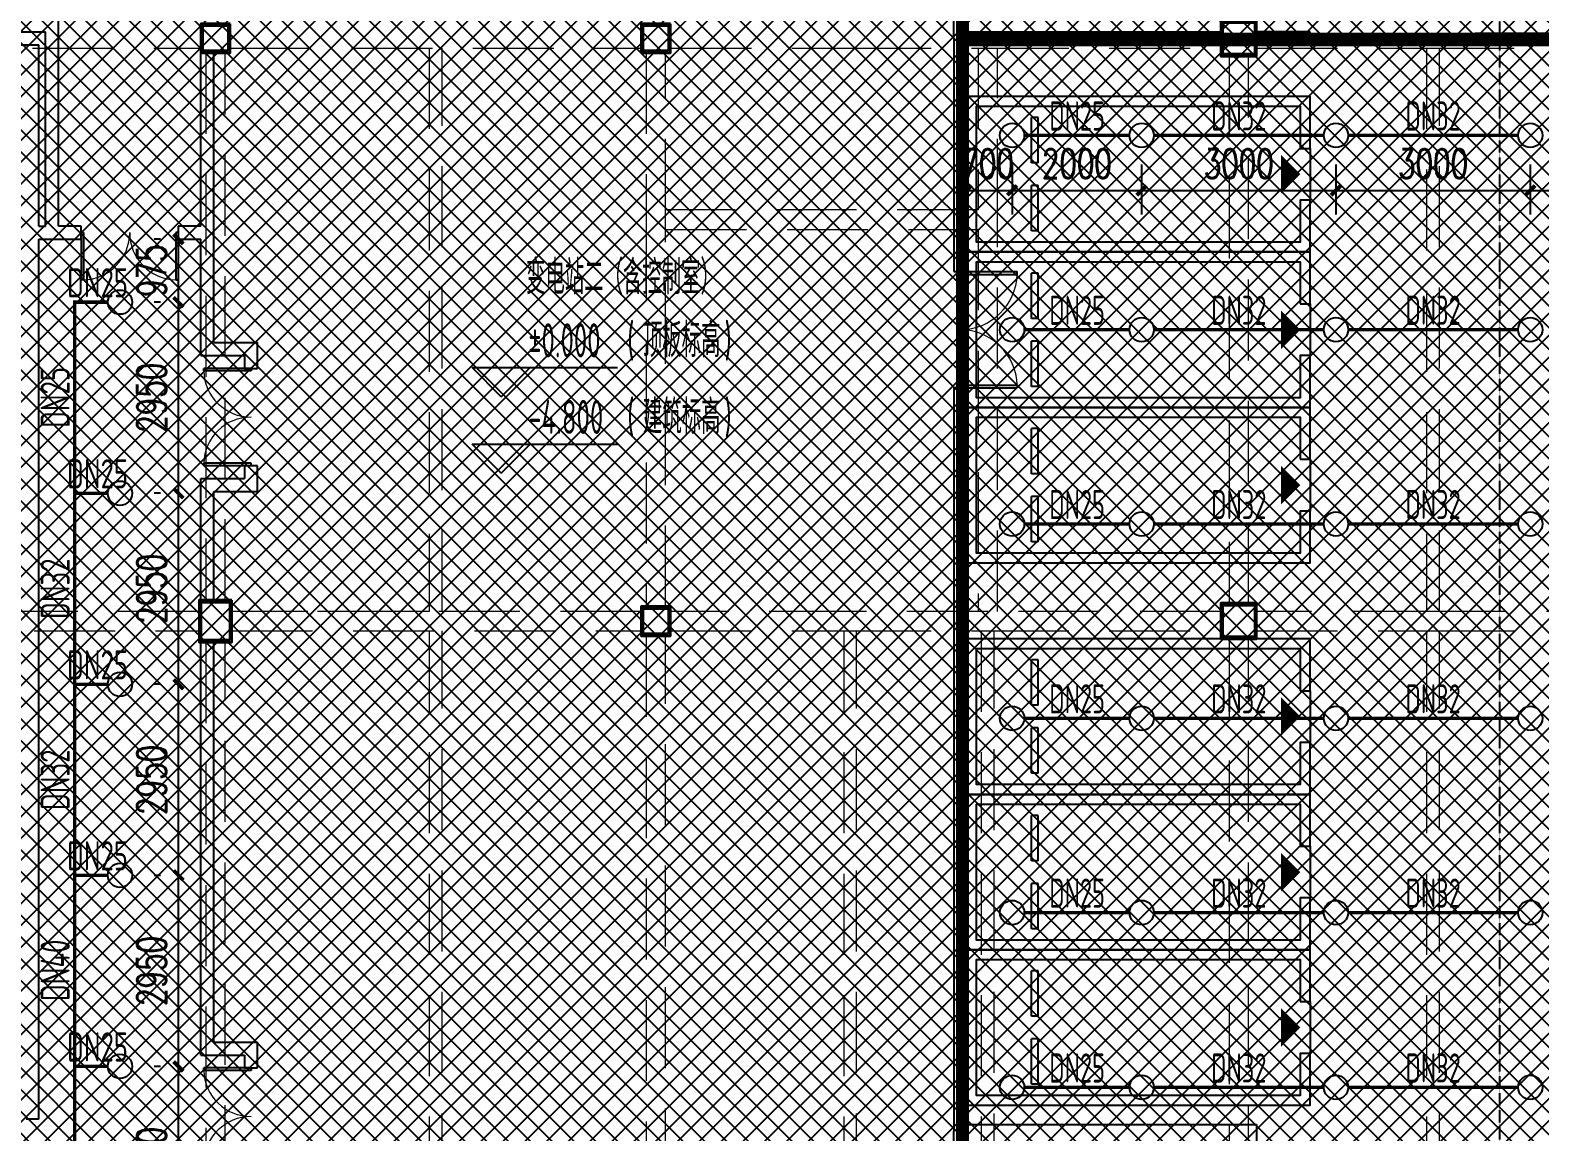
# Model space of a CAD drawing. Extents: x 6824721 to 16538177, y 2478193 to 6665639.
# Drawn here: x 8757203 to 8780512, y 2901816 to 2918826 of the extents above; entities that cross this region are included whole.
import ezdxf

# ---------------------------------------------------------------- set-up
doc = ezdxf.new("R2010")
doc.units = 0
doc.header["$LTSCALE"] = 10
for name, pattern in [('__DASH', [0.35, 0.25, -0.1]), ('DASH', [0.35, 0.25, -0.1]), ('短虚线', [187.5, 125, -62.5])]:
    doc.linetypes.add(name, pattern=pattern)
for name, color, linetype in [('0-wo', 8, 'Continuous'), ('00-停车位', 67, 'Continuous'), ('W-EQUIP_喷头', 7, 'Continuous'), ('W-PIPE-喷淋中', 6, 'Continuous'), ('W-TEXT_喷淋', 7, 'Continuous'), ('W-TWT_DIM', 3, 'Continuous'), ('WALL', 9, 'Continuous')]:
    doc.layers.add(name, color=color, linetype=linetype)
doc.layers.add('钢梁', color=141, linetype='Continuous', lineweight=18)
doc.styles.add('8B2_02', font='tssdeng.shx', dxfattribs={"width": 0.7, "bigfont": 'TSSDCHN.shx'})
doc.styles.add('_TCH_DIM_T3', font='SIMPLEX', dxfattribs={"width": 0.705882, "bigfont": 'GBCBIG'})
doc.styles.add('_TWT_PIPEDN', font='TSSDENG', dxfattribs={"width": 0.8, "height": 3.5, "bigfont": 'TSSDCHN'})
doc.dimstyles.new('_TWT_ARCH&&150', dxfattribs={"dimtxt": 446.25, "dimasz": 150, "dimexe": 375, "dimexo": 450, "dimgap": 189.375, "dimtad": 1, "dimdec": 0, "dimzin": 0, "dimdsep": 46, "dimtxsty": '_TCH_DIM_T3', "dimblk": 'ARCHTICK', "dimcen": 0.09, "dimclrt": 7, "dimazin": 2, "dimtfac": 1, "dimtdec": 0, "dimtix": 1, "dimtmove": 2, "dimatfit": 3, "dimfxl": 0, "dimtolj": 1, "dimtzin": 0, "dimarcsym": 0})

# ---------------------------------------------------------------- blocks, each defined once
blk = doc.blocks.new('车位2400x5300')
at = {"layer": '00-停车位', "color": 251}
for p, q in [((-875, -1000), (-175, -1000)), ((-875, -1100), (-875, -1000)), ((-875, -1100), (-175, -1100)), ((-175, -1100), (-175, -1000)), ((175, -1000), (875, -1000)), ((175, -1100), (175, -1000)), ((175, -1100), (875, -1100)), ((875, -1100), (875, -1000)), ((400, -5300), (-400, -5300))]:
    blk.add_line(p, q, dxfattribs=at)
blk.add_lwpolyline([(400, -5150), (400, -5300), (1200, -5300), (1200, 0), (-1200, 0), (-1200, -5300), (-400, -5300), (-400, -5150), (-1050, -5150), (-1050, -150), (1050, -150), (1050, -5150), (400, -5150)], dxfattribs=at)
blk.add_lwpolyline([(0, -5150, 0, 600, 0), (0, -4850, 600, 600, 0)], format="xyseb", dxfattribs=at)
blk = doc.blocks.new('$DorLib2D$00000213')
at = {"color": 0, "linetype": 'DASH', "const_width": 0.02}
blk.add_lwpolyline([(0.5, 0), (-0.5, 0)], dxfattribs=at)
blk = doc.blocks.new('$DorLib2D$00000002')
for p, q in [((-0.5, 0), (-0.5, 0.4875)), ((-0.475, 0.4875), (-0.5, 0.4875)), ((-0.475, 0), (-0.475, 0.4875)), ((0.475, 0), (0.475, 0.4875)), ((0.475, 0.4875), (0.5, 0.4875)), ((0.5, 0), (0.5, 0.4875)), ((-0.5, 0), (-0.475, 0)), ((0.5, 0), (0.475, 0))]:
    blk.add_line(p, q)
at = {"lineweight": 13}
for centre, start, end in [((-0.4875, 0), 0, 88.53072), ((0.4875, 0), 91.46928, 180)]:
    blk.add_arc(centre, 0.4875, start, end, dxfattribs=at)
blk = doc.blocks.new('jkytk')
at = {"layer": 'WALL', "color": 1, "const_width": 200}
for points in [[(8509914, 2927380), (8466214, 2927327), (8466214, 2940327), (8455039, 2940327), (8455039, 2940323), (8450939, 2940323), (8450939, 2940323), (8448239, 2940323), (8448239, 2940323), (8431489, 2940323), (8431489, 2936327), (8419189, 2936327), (8419189, 2936327), (8414589, 2936327), (8414589, 2936327), (8397664, 2936327), (8397664, 2958073), (8406689, 2958073), (8406689, 3040302)], [(8463239, 2891152), (8463239, 2900452), (8461422, 2900452), (8461422, 2902957), (8466214, 2902957), (8466214, 2940327), (8431489, 2940323)], [(8461089, 2819747), (8461089, 2837097), (8461389, 2837097), (8461389, 2845897), (8461939, 2845897), (8461939, 2854897), (8466789, 2854897), (8466789, 2873047), (8470789, 2873047), (8470788, 2878797), (8466314, 2878797), (8466314, 2882197), (8461389, 2882197), (8461389, 2891147), (8463239, 2891147), (8463239, 2900447), (8461422, 2900447), (8461422, 2902952), (8466214, 2902952), (8466214, 2927322), (8499413, 2927322)]]:
    blk.add_lwpolyline(points, dxfattribs=at)
blk = doc.blocks.new('LIANGMOBAN')
at = {"layer": '钢梁', "color": 8, "linetype": '短虚线', "lineweight": 18}
for p, q in [((1884016, 204578), (1890366, 204578)), ((1890441, 204503), (1890441, 196053)), ((1890741, 196053), (1890741, 204503)), ((1890816, 204578), (1893891, 204578)), ((1890816, 204578), (1897166, 204578)), ((1893891, 204578), (1893891, 195878)), ((1894091, 195878), (1894091, 204578)), ((1897241, 204503), (1897241, 201928)), ((1897541, 201928), (1897541, 204503)), ((1897616, 204578), (1900391, 204578)), ((1900391, 204578), (1902516, 204578)), ((1902366, 204578), (1902366, 202078)), ((1902516, 204578), (1906116, 204578)), ((1902666, 201928), (1902666, 204578)), ((1906241, 204453), (1906241, 196003)), ((1906541, 196003), (1906541, 204453)), ((1906666, 204578), (1909391, 204578)), ((1909291, 204578), (1909291, 195878)), ((1909391, 204578), (1912391, 204578)), ((1909491, 195878), (1909491, 204578)), ((1897241, 201928), (1897241, 195953)), ((1902366, 202078), (1897541, 202078)), ((1897541, 195953), (1897541, 201928)), ((1902666, 195878), (1902666, 201928)), ((1897541, 201778), (1902366, 201778)), ((1902366, 201778), (1902366, 195878)), ((1890341, 195878), (1884041, 195878)), ((1897166, 195878), (1890841, 195878)), ((1893891, 195878), (1890841, 195878)), ((1900391, 195878), (1897616, 195878)), ((1902516, 195878), (1900391, 195878)), ((1906116, 195878), (1902516, 195878)), ((1909391, 195878), (1906666, 195878)), ((1912391, 195878), (1909391, 195878)), ((1884041, 195578), (1890341, 195578)), ((1890841, 195578), (1897166, 195578)), ((1890841, 195578), (1893891, 195578)), ((1893891, 195578), (1893891, 186878)), ((1894091, 186878), (1894091, 195578)), ((1897616, 195578), (1900391, 195578)), ((1900291, 195578), (1900291, 186878)), ((1900391, 195578), (1902516, 195578)), ((1900491, 186878), (1900491, 195578)), ((1902416, 195578), (1902416, 186878)), ((1902516, 195578), (1906116, 195578)), ((1902616, 186878), (1902616, 195578)), ((1906666, 195578), (1909391, 195578)), ((1909291, 195578), (1909291, 186878)), ((1909391, 195578), (1912391, 195578)), ((1909491, 186878), (1909491, 195578)), ((1890441, 195403), (1890441, 187003)), ((1890741, 187003), (1890741, 195403)), ((1897241, 195503), (1897241, 186953)), ((1897541, 186953), (1897541, 195503)), ((1906241, 195453), (1906241, 187003)), ((1906541, 187003), (1906541, 195453))]:
    blk.add_line(p, q, dxfattribs=at)
blk = doc.blocks.new('_ArchTick')
at = {"color": 0, "linetype": 'ByBlock', "const_width": 0.4}
blk.add_lwpolyline([(-0.5, -0.5), (0.5, 0.5)], dxfattribs=at)
blk = doc.blocks.new('*D753')
at = {"layer": 'Defpoints', "color": 0, "transparency": 16777216}
for p in [(8759492, 2915601), (8759664, 2915601), (8759664, 2914626)]:
    blk.add_point(p, dxfattribs=at)
at = {"layer": 'W-TWT_DIM', "color": 0, "lineweight": -2, "transparency": 16777216}
for p, q in [((8759492, 2915601), (8759492, 2915751)), ((8759214, 2915601), (8759117, 2915601)), ((8759492, 2914626), (8759492, 2915601)), ((8759214, 2914626), (8759117, 2914626)), ((8759492, 2914626), (8759492, 2914476))]:
    blk.add_line(p, q, dxfattribs=at)
at = {"layer": 'W-TWT_DIM', "color": 0, "lineweight": -2, "transparency": 16777216, "xscale": 150, "yscale": 150, "zscale": 150}
for p, rotation in [((8759492, 2915601), 270), ((8759492, 2914626), 90)]:
    blk.add_blockref('_ArchTick', p, dxfattribs=dict(at, rotation=rotation))
at = {"layer": 'W-TWT_DIM', "color": 7, "transparency": 16777216, "insert": (8759079, 2915114), "char_height": 446.2, "attachment_point": 5, "rotation": 90, "style": '_TCH_DIM_T3'}
blk.add_mtext('\\A1;975', dxfattribs=at)
blk = doc.blocks.new('*D754')
at = {"layer": 'Defpoints', "color": 0, "transparency": 16777216}
for p in [(8759492, 2914626), (8759664, 2914626), (8759664, 2911676)]:
    blk.add_point(p, dxfattribs=at)
at = {"layer": 'W-TWT_DIM', "color": 0, "lineweight": -2, "transparency": 16777216}
for p, q in [((8759214, 2914626), (8759117, 2914626)), ((8759492, 2911676), (8759492, 2914626)), ((8759214, 2911676), (8759117, 2911676))]:
    blk.add_line(p, q, dxfattribs=at)
at = {"layer": 'W-TWT_DIM', "color": 0, "lineweight": -2, "transparency": 16777216, "xscale": 150, "yscale": 150, "zscale": 150}
for p, rotation in [((8759492, 2914626), 90), ((8759492, 2911676), 270)]:
    blk.add_blockref('_ArchTick', p, dxfattribs=dict(at, rotation=rotation))
at = {"layer": 'W-TWT_DIM', "color": 7, "transparency": 16777216, "insert": (8759079, 2913151), "char_height": 446.2, "attachment_point": 5, "rotation": 90, "style": '_TCH_DIM_T3'}
blk.add_mtext('\\A1;2950', dxfattribs=at)
blk = doc.blocks.new('*D755')
at = {"layer": 'Defpoints', "color": 0, "transparency": 16777216}
for p in [(8759492, 2911676), (8759664, 2911676), (8759664, 2908726)]:
    blk.add_point(p, dxfattribs=at)
at = {"layer": 'W-TWT_DIM', "color": 0, "lineweight": -2, "transparency": 16777216}
for p, q in [((8759214, 2911676), (8759117, 2911676)), ((8759492, 2908726), (8759492, 2911676)), ((8759214, 2908726), (8759117, 2908726))]:
    blk.add_line(p, q, dxfattribs=at)
at = {"layer": 'W-TWT_DIM', "color": 0, "lineweight": -2, "transparency": 16777216, "xscale": 150, "yscale": 150, "zscale": 150}
for p, rotation in [((8759492, 2911676), 90), ((8759492, 2908726), 270)]:
    blk.add_blockref('_ArchTick', p, dxfattribs=dict(at, rotation=rotation))
at = {"layer": 'W-TWT_DIM', "color": 7, "transparency": 16777216, "insert": (8759079, 2910201), "char_height": 446.2, "attachment_point": 5, "rotation": 90, "style": '_TCH_DIM_T3'}
blk.add_mtext('\\A1;2950', dxfattribs=at)
blk = doc.blocks.new('*D756')
at = {"layer": 'Defpoints', "color": 0, "transparency": 16777216}
for p in [(8759492, 2908726), (8759664, 2908726), (8759664, 2905776)]:
    blk.add_point(p, dxfattribs=at)
at = {"layer": 'W-TWT_DIM', "color": 0, "lineweight": -2, "transparency": 16777216}
for p, q in [((8759214, 2908726), (8759117, 2908726)), ((8759492, 2905776), (8759492, 2908726)), ((8759214, 2905776), (8759117, 2905776))]:
    blk.add_line(p, q, dxfattribs=at)
at = {"layer": 'W-TWT_DIM', "color": 0, "lineweight": -2, "transparency": 16777216, "xscale": 150, "yscale": 150, "zscale": 150}
for p, rotation in [((8759492, 2908726), 90), ((8759492, 2905776), 270)]:
    blk.add_blockref('_ArchTick', p, dxfattribs=dict(at, rotation=rotation))
at = {"layer": 'W-TWT_DIM', "color": 7, "transparency": 16777216, "insert": (8759079, 2907251), "char_height": 446.2, "attachment_point": 5, "rotation": 90, "style": '_TCH_DIM_T3'}
blk.add_mtext('\\A1;2950', dxfattribs=at)
blk = doc.blocks.new('*D757')
at = {"layer": 'Defpoints', "color": 0, "transparency": 16777216}
for p in [(8759492, 2905776), (8759664, 2905776), (8759664, 2902826)]:
    blk.add_point(p, dxfattribs=at)
at = {"layer": 'W-TWT_DIM', "color": 0, "lineweight": -2, "transparency": 16777216}
for p, q in [((8759214, 2905776), (8759117, 2905776)), ((8759492, 2902826), (8759492, 2905776)), ((8759214, 2902826), (8759117, 2902826))]:
    blk.add_line(p, q, dxfattribs=at)
at = {"layer": 'W-TWT_DIM', "color": 0, "lineweight": -2, "transparency": 16777216, "xscale": 150, "yscale": 150, "zscale": 150}
for p, rotation in [((8759492, 2905776), 90), ((8759492, 2902826), 270)]:
    blk.add_blockref('_ArchTick', p, dxfattribs=dict(at, rotation=rotation))
at = {"layer": 'W-TWT_DIM', "color": 7, "transparency": 16777216, "insert": (8759079, 2904301), "char_height": 446.2, "attachment_point": 5, "rotation": 90, "style": '_TCH_DIM_T3'}
blk.add_mtext('\\A1;2950', dxfattribs=at)
blk = doc.blocks.new('*D758')
at = {"layer": 'Defpoints', "color": 0, "transparency": 16777216}
for p in [(8759492, 2902826), (8759664, 2902826), (8759664, 2899876)]:
    blk.add_point(p, dxfattribs=at)
at = {"layer": 'W-TWT_DIM', "color": 0, "lineweight": -2, "transparency": 16777216}
for p, q in [((8759214, 2902826), (8759117, 2902826)), ((8759492, 2899876), (8759492, 2902826)), ((8759214, 2899876), (8759117, 2899876))]:
    blk.add_line(p, q, dxfattribs=at)
at = {"layer": 'W-TWT_DIM', "color": 0, "lineweight": -2, "transparency": 16777216, "xscale": 150, "yscale": 150, "zscale": 150}
for p, rotation in [((8759492, 2902826), 90), ((8759492, 2899876), 270)]:
    blk.add_blockref('_ArchTick', p, dxfattribs=dict(at, rotation=rotation))
at = {"layer": 'W-TWT_DIM', "color": 7, "transparency": 16777216, "insert": (8759079, 2901351), "char_height": 446.2, "attachment_point": 5, "rotation": 90, "style": '_TCH_DIM_T3'}
blk.add_mtext('\\A1;2950', dxfattribs=at)
blk = doc.blocks.new('*D1502')
at = {"layer": 'Defpoints', "color": 0, "transparency": 16777216}
for p in [(8771664, 2917201), (8772364, 2917201), (8772364, 2916353)]:
    blk.add_point(p, dxfattribs=at)
at = {"layer": 'W-TWT_DIM', "color": 0, "lineweight": -2, "transparency": 16777216}
for p, q in [((8771664, 2916751), (8771664, 2915978)), ((8772364, 2916751), (8772364, 2915978)), ((8771664, 2916353), (8772364, 2916353))]:
    blk.add_line(p, q, dxfattribs=at)
at = {"layer": 'W-TWT_DIM', "color": 0, "lineweight": -2, "transparency": 16777216, "xscale": 150, "yscale": 150, "zscale": 150, "rotation": 180}
blk.add_blockref('_ArchTick', (8771664, 2916353), dxfattribs=at)
at = {"layer": 'W-TWT_DIM', "color": 0, "lineweight": -2, "transparency": 16777216, "xscale": 150, "yscale": 150, "zscale": 150}
blk.add_blockref('_ArchTick', (8772364, 2916353), dxfattribs=at)
at = {"layer": 'W-TWT_DIM', "color": 7, "transparency": 16777216, "insert": (8771987, 2916765), "char_height": 446.2, "attachment_point": 5, "style": '_TCH_DIM_T3'}
blk.add_mtext('\\A1;700', dxfattribs=at)
blk = doc.blocks.new('*D1503')
at = {"layer": 'Defpoints', "color": 0, "transparency": 16777216}
for p in [(8772364, 2917201), (8774364, 2917201), (8774364, 2916353)]:
    blk.add_point(p, dxfattribs=at)
at = {"layer": 'W-TWT_DIM', "color": 0, "lineweight": -2, "transparency": 16777216}
for p, q in [((8772364, 2916751), (8772364, 2915978)), ((8774364, 2916751), (8774364, 2915978)), ((8772364, 2916353), (8774364, 2916353))]:
    blk.add_line(p, q, dxfattribs=at)
at = {"layer": 'W-TWT_DIM', "color": 0, "lineweight": -2, "transparency": 16777216, "xscale": 150, "yscale": 150, "zscale": 150, "rotation": 180}
blk.add_blockref('_ArchTick', (8772364, 2916353), dxfattribs=at)
at = {"layer": 'W-TWT_DIM', "color": 0, "lineweight": -2, "transparency": 16777216, "xscale": 150, "yscale": 150, "zscale": 150}
blk.add_blockref('_ArchTick', (8774364, 2916353), dxfattribs=at)
at = {"layer": 'W-TWT_DIM', "color": 7, "transparency": 16777216, "insert": (8773364, 2916765), "char_height": 446.2, "attachment_point": 5, "style": '_TCH_DIM_T3'}
blk.add_mtext('\\A1;2000', dxfattribs=at)
blk = doc.blocks.new('*D1504')
at = {"layer": 'Defpoints', "color": 0, "transparency": 16777216}
for p in [(8774364, 2917201), (8777364, 2917201), (8777364, 2916353)]:
    blk.add_point(p, dxfattribs=at)
at = {"layer": 'W-TWT_DIM', "color": 0, "lineweight": -2, "transparency": 16777216}
for p, q in [((8774364, 2916751), (8774364, 2915978)), ((8777364, 2916751), (8777364, 2915978)), ((8774364, 2916353), (8777364, 2916353))]:
    blk.add_line(p, q, dxfattribs=at)
at = {"layer": 'W-TWT_DIM', "color": 0, "lineweight": -2, "transparency": 16777216, "xscale": 150, "yscale": 150, "zscale": 150, "rotation": 180}
blk.add_blockref('_ArchTick', (8774364, 2916353), dxfattribs=at)
at = {"layer": 'W-TWT_DIM', "color": 0, "lineweight": -2, "transparency": 16777216, "xscale": 150, "yscale": 150, "zscale": 150}
blk.add_blockref('_ArchTick', (8777364, 2916353), dxfattribs=at)
at = {"layer": 'W-TWT_DIM', "color": 7, "transparency": 16777216, "insert": (8775864, 2916765), "char_height": 446.2, "attachment_point": 5, "style": '_TCH_DIM_T3'}
blk.add_mtext('\\A1;3000', dxfattribs=at)
blk = doc.blocks.new('*D1505')
at = {"layer": 'Defpoints', "color": 0, "transparency": 16777216}
for p in [(8777364, 2917201), (8780364, 2917201), (8780364, 2916353)]:
    blk.add_point(p, dxfattribs=at)
at = {"layer": 'W-TWT_DIM', "color": 0, "lineweight": -2, "transparency": 16777216}
for p, q in [((8777364, 2916751), (8777364, 2915978)), ((8780364, 2916751), (8780364, 2915978)), ((8777364, 2916353), (8780364, 2916353))]:
    blk.add_line(p, q, dxfattribs=at)
at = {"layer": 'W-TWT_DIM', "color": 0, "lineweight": -2, "transparency": 16777216, "xscale": 150, "yscale": 150, "zscale": 150, "rotation": 180}
blk.add_blockref('_ArchTick', (8777364, 2916353), dxfattribs=at)
at = {"layer": 'W-TWT_DIM', "color": 0, "lineweight": -2, "transparency": 16777216, "xscale": 150, "yscale": 150, "zscale": 150}
blk.add_blockref('_ArchTick', (8780364, 2916353), dxfattribs=at)
at = {"layer": 'W-TWT_DIM', "color": 7, "transparency": 16777216, "insert": (8778864, 2916765), "char_height": 446.2, "attachment_point": 5, "style": '_TCH_DIM_T3'}
blk.add_mtext('\\A1;3000', dxfattribs=at)
blk = doc.blocks.new('*D1506')
at = {"layer": 'Defpoints', "color": 0, "transparency": 16777216}
for p in [(8780364, 2917201), (8783564, 2917201), (8783564, 2916353)]:
    blk.add_point(p, dxfattribs=at)
at = {"layer": 'W-TWT_DIM', "color": 0, "lineweight": -2, "transparency": 16777216}
for p, q in [((8780364, 2916751), (8780364, 2915978)), ((8783564, 2916751), (8783564, 2915978)), ((8780364, 2916353), (8783564, 2916353))]:
    blk.add_line(p, q, dxfattribs=at)
at = {"layer": 'W-TWT_DIM', "color": 0, "lineweight": -2, "transparency": 16777216, "xscale": 150, "yscale": 150, "zscale": 150, "rotation": 180}
blk.add_blockref('_ArchTick', (8780364, 2916353), dxfattribs=at)
at = {"layer": 'W-TWT_DIM', "color": 0, "lineweight": -2, "transparency": 16777216, "xscale": 150, "yscale": 150, "zscale": 150}
blk.add_blockref('_ArchTick', (8783564, 2916353), dxfattribs=at)
at = {"layer": 'W-TWT_DIM', "color": 7, "transparency": 16777216, "insert": (8781964, 2916765), "char_height": 446.2, "attachment_point": 5, "style": '_TCH_DIM_T3'}
blk.add_mtext('\\A1;3200', dxfattribs=at)
blk = doc.blocks.new('$TwtSys$00000125')
blk.add_circle((0, 0, 0), 1)

msp = doc.modelspace()

# ---------------------------------------------------------------- hatches: boundary and pattern name
h = msp.add_hatch()
h.set_pattern_fill('ANSI37', color=8, scale=150)
h.set_pattern_definition([(45, (8303016.86, 2710265.2), (-168.3798, 168.3798), []), (135, (8303016.86, 2710265.2), (-168.3798, -168.3798), [])])
h.paths.add_polyline_path([(8824414.1, 2949451.5), (8824414.1, 2935151.5), (8842714.1, 2935151.5), (8842714.1, 2879526.5), (8827964.1, 2879526.5), (8827964.1, 2881476.5), (8830839.1, 2881476.5), (8830939.1, 2886876.5), (8804334.6, 2886876.5), (8804142.3, 2820149.7), (8833564.1, 2820152.3), (8833564.1, 2817714.5), (8841204.8, 2810768), (8839163.9, 2808501.4), (8843102.6, 2804955), (8820829.2, 2780217.9), (8820829.2, 2770055.4), (8785124.6, 2730401.5), (8708264.1, 2730401.5), (8708264.1, 2736351.5), (8695014.1, 2750701.5), (8695014.1, 2775001.5), (8703014.1, 2775002.8), (8703014.1, 2949451.5), (8712039.3, 2949451.5)])
at = {"layer": 'W-PIPE-喷淋中'}
for points in [[(8757889.1, 2914626.5), (8757889.1, 2914652.7), (8757862.8, 2914652.7)], [(8757889.1, 2914626.5), (8757862.8, 2914626.5), (8757862.8, 2914652.7)]]:
    msp.add_hatch(color=256, dxfattribs=at).paths.add_polyline_path(points)

# ---------------------------------------------------------------- linework, layer by layer
at = {"layer": '0-wo', "color": 8}
for p, q in [((8771464.1, 2918701.5), (8771464.1, 2929201.5)), ((8771664.1, 2918801.5), (8771664.1, 2929301.5)), ((8757639.1, 2915801.5), (8757639.1, 2919001.5)), ((8759839.1, 2918926.5), (8759839.1, 2918476.5)), ((8760289.1, 2918476.5), (8760289.1, 2918926.5)), ((8766639.1, 2918926.5), (8766639.1, 2918476.5)), ((8767089.1, 2918476.5), (8767089.1, 2918926.5)), ((8775589.1, 2918976.5), (8775589.1, 2918426.5)), ((8776139.1, 2918426.5), (8776139.1, 2918976.5)), ((8753564.1, 2918801.5), (8757439.1, 2918801.5)), ((8757439.1, 2915801.5), (8757439.1, 2918801.5)), ((8771464.1, 2918701.5), (8771464.1, 2915101.5)), ((8771664.1, 2918801.5), (8775589.1, 2918801.5)), ((8776964.1, 2918801.5), (8776139.1, 2918801.5)), ((8776964.1, 2918601.5), (8776964.1, 2918801.5)), ((8753564.1, 2918601.5), (8757339.1, 2918601.5)), ((8757339.1, 2915801.5), (8757339.1, 2918601.5)), ((8759839.1, 2915801.5), (8759839.1, 2918476.5)), ((8759839.1, 2918476.5), (8760289.1, 2918476.5)), ((8760039.1, 2915701.5), (8760039.1, 2918476.5)), ((8766639.1, 2918476.5), (8767089.1, 2918476.5)), ((8771664.1, 2918601.5), (8775589.1, 2918601.5)), ((8771664.1, 2915101.5), (8771664.1, 2918601.5)), ((8776139.1, 2918601.5), (8776964.1, 2918601.5)), ((8775589.1, 2918426.5), (8776139.1, 2918426.5)), ((8757339.1, 2915801.5), (8757439.1, 2915801.5)), ((8757989.1, 2915801.5), (8757639.1, 2915801.5)), ((8757989.1, 2915601.5), (8757989.1, 2915801.5)), ((8759839.1, 2915801.5), (8759489.1, 2915801.5)), ((8759489.1, 2915801.5), (8759489.1, 2915601.5)), ((8760039.1, 2914001.5), (8760039.1, 2915701.5)), ((8757339.1, 2915601.5), (8757539.1, 2915601.5)), ((8757339.1, 2902013.1), (8757339.1, 2915601.5)), ((8757539.1, 2915601.5), (8757989.1, 2915601.5)), ((8759489.1, 2915601.5), (8759839.1, 2915601.5)), ((8759839.1, 2913801.5), (8759839.1, 2915601.5)), ((8771464.1, 2915101.5), (8771664.1, 2915101.5)), ((8759839.1, 2913801.5), (8760514.1, 2913801.5)), ((8760039.1, 2914001.5), (8760714.1, 2914001.5)), ((8760514.1, 2913801.5), (8760514.1, 2913601.5)), ((8760714.1, 2913601.5), (8760714.1, 2914001.5)), ((8760514.1, 2913601.5), (8760714.1, 2913601.5)), ((8764475.1, 2913167.5), (8764025.1, 2913617.5)), ((8764025.1, 2913617.5), (8766271, 2913617.5)), ((8764475.1, 2913167.5), (8764925.1, 2913617.5)), ((8771664.1, 2913301.5), (8771464.1, 2913301.5)), ((8771464.1, 2913301.5), (8771464.1, 2901826.5)), ((8771664.1, 2901926.5), (8771664.1, 2913301.5)), ((8764475.1, 2911985), (8764025.1, 2912435)), ((8764025.1, 2912435), (8766271, 2912435)), ((8764475.1, 2911985), (8764925.1, 2912435)), ((8760714.1, 2912101.5), (8760514.1, 2912101.5)), ((8760514.1, 2912101.5), (8760514.1, 2911901.5)), ((8760714.1, 2911701.5), (8760714.1, 2912101.5)), ((8759839.1, 2911901.5), (8760514.1, 2911901.5)), ((8759839.1, 2910026.5), (8759839.1, 2911901.5)), ((8760039.1, 2911701.5), (8760714.1, 2911701.5)), ((8760039.1, 2910026.5), (8760039.1, 2911701.5)), ((8760314.1, 2910026.5), (8759814.1, 2910026.5)), ((8759814.1, 2910026.5), (8759814.1, 2909376.5)), ((8760314.1, 2909376.5), (8760314.1, 2910026.5)), ((8767089.1, 2909926.5), (8766639.1, 2909926.5)), ((8766639.1, 2909926.5), (8766639.1, 2909476.5)), ((8767089.1, 2909476.5), (8767089.1, 2909926.5)), ((8776139.1, 2909976.5), (8775589.1, 2909976.5)), ((8775589.1, 2909976.5), (8775589.1, 2909426.5)), ((8776139.1, 2909426.5), (8776139.1, 2909976.5)), ((8759814.1, 2909376.5), (8760314.1, 2909376.5)), ((8759839.1, 2903001.5), (8759839.1, 2909376.5)), ((8760039.1, 2903201.5), (8760039.1, 2909376.5)), ((8766639.1, 2909476.5), (8767089.1, 2909476.5)), ((8775589.1, 2909426.5), (8776139.1, 2909426.5)), ((8760039.1, 2903201.5), (8760714.1, 2903201.5)), ((8760714.1, 2902801.5), (8760714.1, 2903201.5)), ((8759839.1, 2903001.5), (8760514.1, 2903001.5)), ((8760514.1, 2903001.5), (8760514.1, 2902801.5)), ((8760514.1, 2902801.5), (8760714.1, 2902801.5)), ((8757339.1, 2902013.1), (8757139.1, 2902013.1)), ((8771664.1, 2901926.5), (8776139.1, 2901926.5)), ((8776139.1, 2901926.5), (8776139.1, 2900976.5)), ((8771464.1, 2900926.5), (8771464.1, 2901826.5))]:
    msp.add_line(p, q, dxfattribs=at)
at = {"layer": '0-wo', "color": 8, "linetype": '__DASH', "ltscale": 1.5}
msp.add_lwpolyline([(8779889.1, 2937489), (8779889.1, 2818201.5, -0.4142136), (8776889.1, 2815201.5), (8730989.1, 2815201.5, -0.4142136), (8727989.1, 2818201.5), (8727989.1, 2937489)], format="xyb", dxfattribs=at)
at = {"layer": '0-wo', "color": 8, "lineweight": 35}
for points in [[(8760289.1, 2918926.5), (8759839.1, 2918926.5), (8759839.1, 2918476.5), (8760289.1, 2918476.5)], [(8767089.1, 2918926.5), (8766639.1, 2918926.5), (8766639.1, 2918476.5), (8767089.1, 2918476.5)], [(8776139.1, 2918976.5), (8775589.1, 2918976.5), (8775589.1, 2918426.5), (8776139.1, 2918426.5)], [(8776109.1, 2918456.5), (8775619.1, 2918456.5), (8775619.1, 2918946.5), (8776109.1, 2918946.5)], [(8760259.1, 2918506.5), (8759869.1, 2918506.5), (8759869.1, 2918896.5), (8760259.1, 2918896.5)], [(8767059.1, 2918506.5), (8766669.1, 2918506.5), (8766669.1, 2918896.5), (8767059.1, 2918896.5)], [(8760314.1, 2910026.5), (8759814.1, 2910026.5), (8759814.1, 2909376.5), (8760314.1, 2909376.5)], [(8760284.1, 2909406.5), (8759844.1, 2909406.5), (8759844.1, 2909996.5), (8760284.1, 2909996.5)], [(8767089.1, 2909926.5), (8766639.1, 2909926.5), (8766639.1, 2909476.5), (8767089.1, 2909476.5)], [(8767059.1, 2909506.5), (8766669.1, 2909506.5), (8766669.1, 2909896.5), (8767059.1, 2909896.5)], [(8776139.1, 2909976.5), (8775589.1, 2909976.5), (8775589.1, 2909426.5), (8776139.1, 2909426.5)], [(8776109.1, 2909456.5), (8775619.1, 2909456.5), (8775619.1, 2909946.5), (8776109.1, 2909946.5)]]:
    msp.add_lwpolyline(points, close=True, dxfattribs=at)
at = {"layer": 'W-PIPE-喷淋中', "ltscale": 1.5, "const_width": 52.5}
for points in [[(8774176.6, 2917201.5), (8772551.6, 2917201.5)], [(8777176.6, 2917201.5), (8774551.6, 2917201.5)], [(8780176.6, 2917201.5), (8777551.6, 2917201.5)], [(8758401.6, 2914626.5), (8757889.1, 2914626.5)], [(8757889.1, 2914626.5), (8757889.1, 2911676.5)], [(8774176.6, 2914201.5), (8772551.6, 2914201.5)], [(8777176.6, 2914201.5), (8774551.6, 2914201.5)], [(8780176.6, 2914201.5), (8777551.6, 2914201.5)], [(8758401.6, 2911676.5), (8757889.1, 2911676.5)], [(8757889.1, 2911676.5), (8757889.1, 2908726.5)], [(8774176.6, 2911201.5), (8772551.6, 2911201.5)], [(8777176.6, 2911201.5), (8774551.6, 2911201.5)], [(8780176.6, 2911201.5), (8777551.6, 2911201.5)], [(8758401.6, 2908726.5), (8757889.1, 2908726.5)], [(8757889.1, 2908726.5), (8757889.1, 2905776.5)], [(8774176.6, 2908201.5), (8772551.6, 2908201.5)], [(8777176.6, 2908201.5), (8774551.6, 2908201.5)], [(8780176.6, 2908201.5), (8777551.6, 2908201.5)], [(8758401.6, 2905776.5), (8757889.1, 2905776.5)], [(8757889.1, 2905776.5), (8757889.1, 2902826.5)], [(8774176.6, 2905201.5), (8772551.6, 2905201.5)], [(8777176.6, 2905201.5), (8774551.6, 2905201.5)], [(8780176.6, 2905201.5), (8777551.6, 2905201.5)], [(8758401.6, 2902826.5), (8757889.1, 2902826.5)], [(8757889.1, 2902826.5), (8757889.1, 2899876.5)], [(8774176.6, 2902501.5), (8772551.6, 2902501.5)], [(8777176.6, 2902501.5), (8774551.6, 2902501.5)], [(8780176.6, 2902501.5), (8777551.6, 2902501.5)]]:
    msp.add_lwpolyline(points, dxfattribs=at)

# ---------------------------------------------------------------- block references
msp.add_blockref('jkytk', (305383.7, -8645.8))
at = {"layer": '0-wo', "color": 8, "zscale": 200}
for name, p, xscale, yscale in [('$DorLib2D$00000213', (8779714.1, 2918701.5), 5500, 5500), ('$DorLib2D$00000002', (8758739.1, 2915701.5), -1500, -1500)]:
    msp.add_blockref(name, p, dxfattribs=dict(at, xscale=xscale, yscale=yscale))
at = {"layer": '0-wo', "color": 8, "rotation": 90}
for p in [(8771664.1, 2916601.5), (8771664.1, 2914201.5), (8771664.1, 2911801.5), (8771664.1, 2908226.5), (8771664.1, 2905826.5), (8771664.1, 2903426.5)]:
    msp.add_blockref('车位2400x5300', p, dxfattribs=at)
at = {"layer": '0-wo', "color": 8, "zscale": 200, "rotation": 90}
for p, xscale, yscale in [((8771564.1, 2914201.5), -1800, -1800), ((8760614.1, 2912851.5), 1500, 1500), ((8760614.1, 2902051.5), 1500, 1500)]:
    msp.add_blockref('$DorLib2D$00000002', p, dxfattribs=dict(at, xscale=xscale, yscale=yscale))
at = {"layer": 'W-EQUIP_喷头', "xscale": 187.5, "yscale": 187.5, "zscale": 187.5}
for p in [(8772364.1, 2917201.5), (8774364.1, 2917201.5), (8777364.1, 2917201.5), (8780364.1, 2917201.5), (8758589.1, 2914626.5), (8772364.1, 2914201.5), (8774364.1, 2914201.5), (8777364.1, 2914201.5), (8780364.1, 2914201.5), (8758589.1, 2911676.5), (8772364.1, 2911201.5), (8774364.1, 2911201.5), (8777364.1, 2911201.5), (8780364.1, 2911201.5), (8758589.1, 2908726.5), (8772364.1, 2908201.5), (8774364.1, 2908201.5), (8777364.1, 2908201.5), (8780364.1, 2908201.5), (8758589.1, 2905776.5), (8772364.1, 2905201.5), (8774364.1, 2905201.5), (8777364.1, 2905201.5), (8780364.1, 2905201.5), (8758589.1, 2902826.5), (8772364.1, 2902501.5), (8774364.1, 2902501.5), (8777364.1, 2902501.5), (8780364.1, 2902501.5)]:
    msp.add_blockref('$TwtSys$00000125', p, dxfattribs=at)
at = {"layer": '钢梁', "color": 6}
msp.add_blockref('LIANGMOBAN', (6869472.7, 2713973), dxfattribs=at)

# ---------------------------------------------------------------- texts
at = {"layer": '0-wo', "color": 6, "style": '8B2_02', "width": 0.6}
msp.add_text('变电站二（含控制室）', height=525, dxfattribs=at).set_placement((8764858.9, 2914749.2))
at = {"layer": '0-wo', "color": 8, "style": '8B2_02', "width": 0.6}
for s, p in [('%%P0.000', (8764893.3, 2913775)), ('(', (8766421, 2913775)), ('顶板标高', (8766663.3, 2913775)), (')', (8767923.3, 2913775)), ('-4.800', (8764893.3, 2912592.5)), ('(', (8766421, 2912592.5)), ('建筑标高', (8766663.3, 2912592.5)), (')', (8767923.3, 2912592.5))]:
    msp.add_text(s, height=525, dxfattribs=at).set_placement(p)
at = {"layer": 'W-TEXT_喷淋'}
for s, style, width, p in [('DN25', '_TWT_PIPEDN', 0.64, (8772937.6, 2917276.5)), ('DN32', '_TWT_PIPEDN', 0.64, (8775437.6, 2917276.5)), ('DN32', '_TWT_PIPEDN', 0.64, (8778437.6, 2917276.5)), ('DN25', '8B2_02', 0.7, (8757772.6, 2914701.5)), ('DN25', '_TWT_PIPEDN', 0.64, (8772937.6, 2914276.5)), ('DN32', '_TWT_PIPEDN', 0.64, (8775437.6, 2914276.5)), ('DN32', '_TWT_PIPEDN', 0.64, (8778437.6, 2914276.5)), ('DN25', '8B2_02', 0.7, (8757772.6, 2911751.5)), ('DN25', '_TWT_PIPEDN', 0.64, (8772937.6, 2911276.5)), ('DN32', '_TWT_PIPEDN', 0.64, (8775437.6, 2911276.5)), ('DN32', '_TWT_PIPEDN', 0.64, (8778437.6, 2911276.5)), ('DN25', '8B2_02', 0.7, (8757772.6, 2908801.5)), ('DN25', '_TWT_PIPEDN', 0.64, (8772937.6, 2908276.5)), ('DN32', '_TWT_PIPEDN', 0.64, (8775437.6, 2908276.5)), ('DN32', '_TWT_PIPEDN', 0.64, (8778437.6, 2908276.5)), ('DN25', '8B2_02', 0.7, (8757772.6, 2905851.5)), ('DN25', '_TWT_PIPEDN', 0.64, (8772937.6, 2905276.5)), ('DN32', '_TWT_PIPEDN', 0.64, (8775437.6, 2905276.5)), ('DN32', '_TWT_PIPEDN', 0.64, (8778437.6, 2905276.5)), ('DN25', '8B2_02', 0.7, (8757772.6, 2902901.5)), ('DN25', '_TWT_PIPEDN', 0.64, (8772937.6, 2902576.5)), ('DN32', '_TWT_PIPEDN', 0.64, (8775437.6, 2902576.5)), ('DN32', '_TWT_PIPEDN', 0.64, (8778437.6, 2902576.5))]:
    msp.add_text(s, height=450, dxfattribs=dict(at, style=style, width=width)).set_placement(p)
at = {"layer": 'W-TEXT_喷淋', "style": '8B2_02', "width": 0.7}
for s, p in [('DN25', (8757814.1, 2912685)), ('DN32', (8757814.1, 2909735)), ('DN32', (8757814.1, 2906785)), ('DN40', (8757814.1, 2903835))]:
    msp.add_text(s, height=450, rotation=90, dxfattribs=at).set_placement(p)

# ---------------------------------------------------------------- dimensions: what is measured, and where the dimension line sits
at = {"layer": 'W-TWT_DIM'}
dim = msp.add_linear_dim(base=(8772364.1, 2916352.6), p1=(8771664.1, 2917201.5), p2=(8772364.1, 2917201.5), angle=0, dimstyle='_TWT_ARCH&&150', dxfattribs=at)
dim.commit()
dim.dimension.update_dxf_attribs({"geometry": '*D1502', "text_midpoint": (8771987.1, 2916765.1), "dimtype": 129})
for p1, p2, distance, picture, middle in [((8772364.1, 2917201.5), (8774364.1, 2917201.5), -848.9, '*D1503', (8773364.1, 2916765.1)), ((8774364.1, 2917201.5), (8777364.1, 2917201.5), -848.9, '*D1504', (8775864.1, 2916765.1)), ((8777364.1, 2917201.5), (8780364.1, 2917201.5), -848.9, '*D1505', (8778864.1, 2916765.1)), ((8780364.1, 2917201.5), (8783564.1, 2917201.5), -848.9, '*D1506', (8781964.1, 2916765.1)), ((8759664.1, 2914626.5), (8759664.1, 2915601.5), 172.5, '*D753', (8759079.1, 2915114)), ((8759664.1, 2911676.5), (8759664.1, 2914626.5), 172.5, '*D754', (8759079.1, 2913151.5)), ((8759664.1, 2908726.5), (8759664.1, 2911676.5), 172.5, '*D755', (8759079.1, 2910201.5)), ((8759664.1, 2905776.5), (8759664.1, 2908726.5), 172.5, '*D756', (8759079.1, 2907251.5)), ((8759664.1, 2902826.5), (8759664.1, 2905776.5), 172.5, '*D757', (8759079.1, 2904301.5)), ((8759664.1, 2899876.5), (8759664.1, 2902826.5), 172.5, '*D758', (8759079.1, 2901351.5))]:
    dim = msp.add_aligned_dim(p1=p1, p2=p2, distance=distance, dimstyle='_TWT_ARCH&&150', dxfattribs=at)
    dim.commit()
    dim.dimension.update_dxf_attribs({"geometry": picture, "text_midpoint": middle})

doc.saveas('drawing.dxf')
